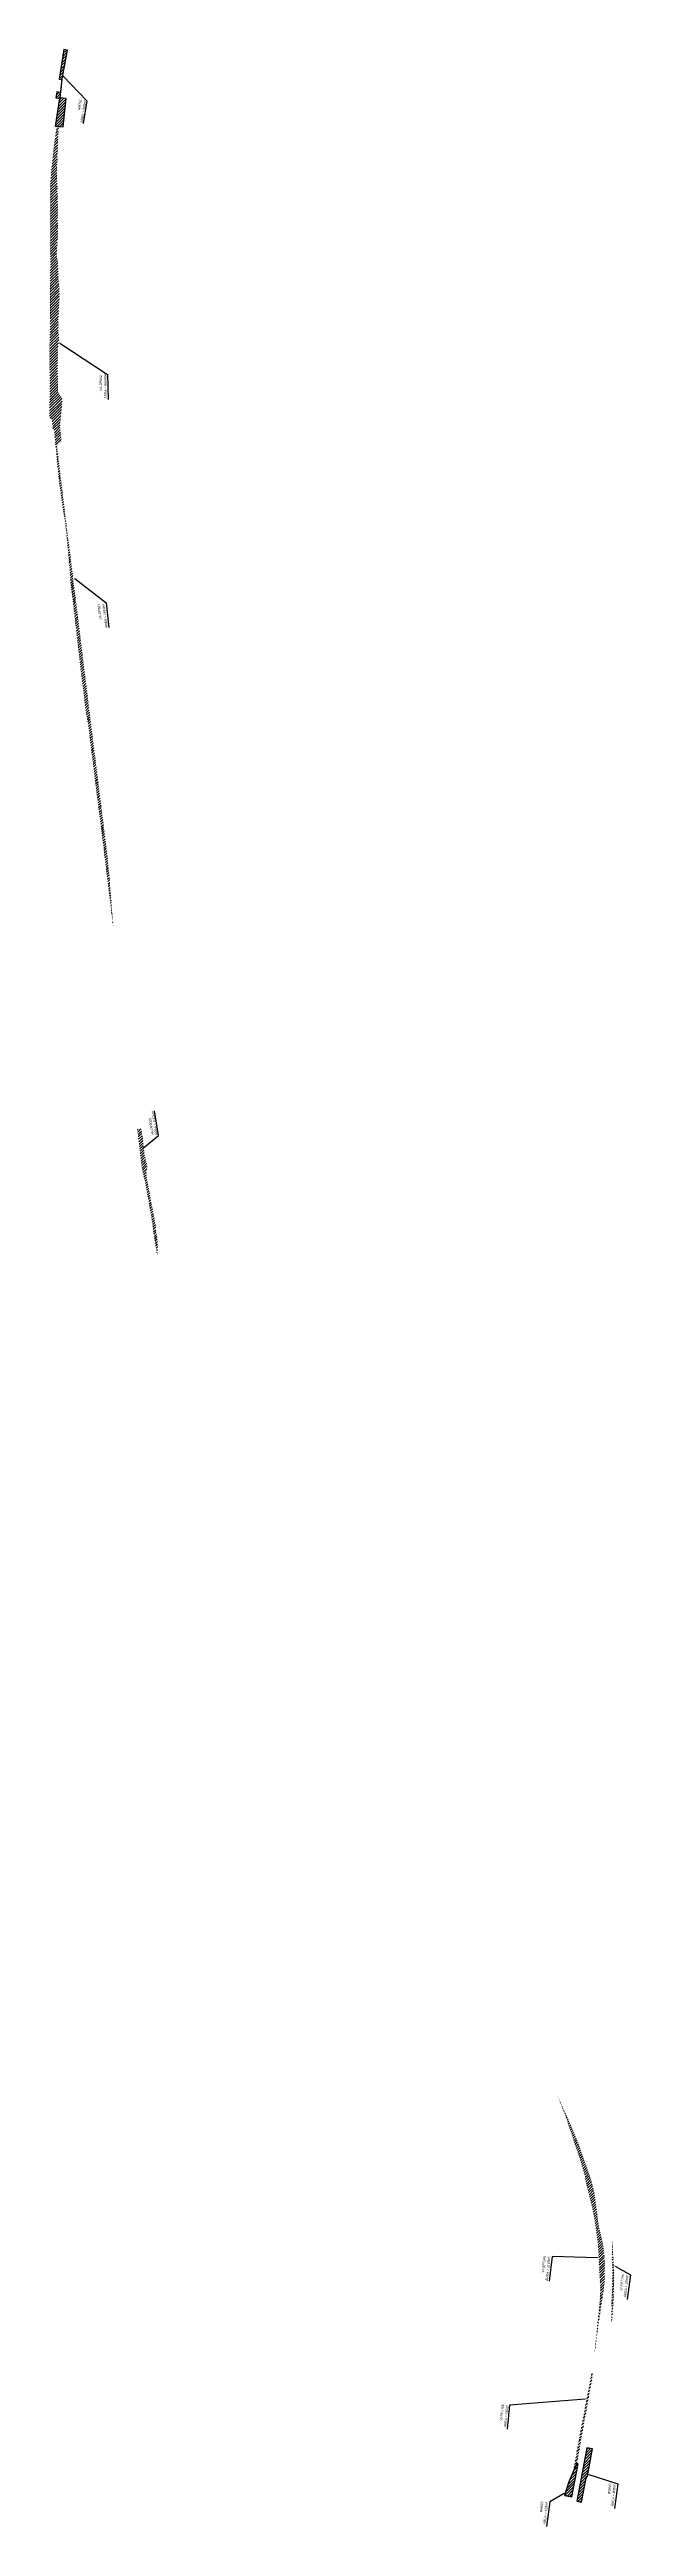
# Model space of a CAD drawing. Header units: metres. Extents: x 287051 to 328239, y 7396995 to 7466021.
# Drawn here: x 296133 to 297104, y 7452995 to 7457135 of the extents above; entities that cross this region are included whole.
import ezdxf

# ---------------------------------------------------------------- set-up
doc = ezdxf.new("R2010")
doc.units = ezdxf.units.M
doc.header["$LTSCALE"] = 10
for name, color, linetype in [('DESAPROPRIAÇÃO', 160, 'Continuous'), ('DESOCUPAÇÃO', 50, 'Continuous'), ('U-HZ-TEXTO-DESAP', 2, 'Continuous')]:
    doc.layers.add(name, color=color, linetype=linetype)
doc.styles.add('ARIAL', font='arial.ttf')
doc.styles.add('DIM', font='arial.ttf', dxfattribs={"width": 0.8})
doc.dimstyles.new('U-1_2000', dxfattribs={"dimscale": 2, "dimtxt": 1.5, "dimasz": 0.75, "dimexe": 0.75, "dimexo": 0.75, "dimgap": 0.25, "dimtad": 1, "dimzin": 4, "dimtxsty": 'DIM', "dimblk": 'ARCHTICK', "dimcen": 0.7, "dimdle": 0.75, "dimclrd": 256, "dimclre": 256, "dimclrt": 256, "dimaunit": 1, "dimadec": 3, "dimazin": 2, "dimtfac": 1, "dimtofl": 0, "dimtmove": 0, "dimatfit": 3, "dimldrblk": 'CLOSEDBLANK', "dimfxl": 0, "dimtolj": 1, "dimtzin": 0, "dimlwd": -1, "dimlwe": -1, "dimarcsym": 0})
pattern_1 = [(45, (0, 0), (-2.245064030267288, 2.245064030267288), [])]

# ---------------------------------------------------------------- blocks, each defined once
blk = doc.blocks.new('_ArchTick')
at = {"color": 0, "linetype": 'ByBlock', "const_width": 0.15}
blk.add_lwpolyline([(-0.5, -0.5), (0.5, 0.5)], dxfattribs=at)

msp = doc.modelspace()

# ---------------------------------------------------------------- hatches: boundary and pattern name
at = {"layer": 'DESAPROPRIAÇÃO', "transparency": 33554687}
h = msp.add_hatch(dxfattribs=at)
h.set_pattern_fill('ANSI31', color=256)
h.set_pattern_definition(pattern_1)
h.paths.add_polyline_path([(296148.139028713, 7457006.939703438), (296145.5746331419, 7457007.169269543), (296141.7131724214, 7456980.188492504), (296137.110690771, 7456938.417011025), (296135.0340109332, 7456917.175840581), (296134.778624574, 7456791.830011434), (296134.30218129, 7456716.591894928), (296134.1928437988, 7456676.998038888), (296133.7827016949, 7456629.236414078), (296133.5585573923, 7456575.580910618), (296133.4539080188, 7456519.095048581), (296137.1132514664, 7456519.242440061), (296139.3105063224, 7456498.814631853), (296141.0944348052, 7456499.554091612), (296148.1933083291, 7456425.847018418), (296152.4959081711, 7456390.364245702), (296155.4029936047, 7456369.821928633), (296157.1398143871, 7456360.597933992), (296159.0833526833, 7456350.276093643), (296161.6998291502, 7456326.795435742), (296162.5524070275, 7456318.000463418), (296163.9755678216, 7456318.176848566), (296155.5951392574, 7456388.392807837), (296145.3369469185, 7456473.547940612), (296153.1308344124, 7456480.533438792), (296151.4033987974, 7456495.928443904), (296150.3119076834, 7456509.034370858), (296154.0745445838, 7456540.343718087), (296154.19687196, 7456551.845480436), (296147.1148566282, 7456563.557135431), (296146.5519207086, 7456635.32720404), (296147.9365242848, 7456641.072275417), (296149.0068364331, 7456651.895043543), (296147.5191704219, 7456668.070980918), (296148.2873425324, 7456697.710763581), (296149.80062182, 7456725.861453922), (296149.5354378783, 7456734.207619305), (296147.4930294869, 7456758.130956984), (296147.4037365114, 7456778.448998809), (296145.9383463013, 7456785.265326614), (296144.7586248118, 7456788.603917327), (296146.6807912087, 7456820.047714405), (296146.489589716, 7456831.632189173), (296147.1675357859, 7456837.63763031), (296146.5158375537, 7456861.745805732), (296146.7699579035, 7456883.552005494), (296145.8107796744, 7456911.337284128), (296145.2335798046, 7456930.80140276), (296145.8028518897, 7456946.281781258), (296147.978734412, 7457002.780776538)])
h = msp.add_hatch(dxfattribs=at)
h.set_pattern_fill('ANSI31', color=256)
h.set_pattern_definition(pattern_1)
h.paths.add_polyline_path([(296165.7407152146, 7456307.0155041), (296201.2183069789, 7456017.084895017), (296213.9005548413, 7455915.203718735), (296217.1727132162, 7455889.199652769), (296219.1369749053, 7455873.5539816), (296220.8649838597, 7455859.117582044), (296227.6461816757, 7455804.154980534), (296227.8840777396, 7455802.84759816), (296232.7549537298, 7455757.626884631), (296236.1432084771, 7455713.075612553), (296236.9732830403, 7455702.408596064), (296238.1127384861, 7455688.872920086), (296239.255030074, 7455673.996393882), (296238.5026549665, 7455680.690032375), (296238.1736248156, 7455683.233908456), (296238.0527618928, 7455684.346615444), (296232.2986232164, 7455731.114363736), (296231.032524984, 7455742.38020308), (296229.5534188916, 7455753.426482384), (296226.5444681231, 7455777.882245449), (296224.3844728848, 7455796.271839623), (296222.0421951477, 7455816.423832423), (296219.5815288393, 7455835.009913396), (296217.3162435315, 7455852.920104666), (296216.5128340246, 7455859.607384047), (296216.1915209469, 7455861.81258127), (296207.5270609809, 7455930.317036141), (296206.0981275096, 7455943.177234779), (296204.1355439155, 7455957.186518369), (296202.2798569549, 7455971.803389926), (296200.0291892396, 7455991.644719586), (296197.8516488201, 7456009.004052312), (296193.8889346007, 7456029.411741796), (296191.7774917437, 7456048.091580079), (296190.5852784766, 7456058.111983581), (296189.0475917084, 7456070.280159935), (296188.9685851572, 7456070.810501605), (296182.0884161694, 7456128.698760672), (296181.7054762152, 7456132.677207479), (296179.6636886965, 7456149.099895064), (296177.4810598214, 7456170.6987768), (296175.0698329874, 7456190.226535903), (296172.8750445091, 7456210.708995822), (296170.5573016569, 7456229.626726353), (296168.5960044867, 7456244.12672065), (296167.4956775781, 7456262.764231687), (296165.2060667229, 7456288.06840397), (296163.5492774596, 7456306.927567125), (296162.5525940834, 7456317.998533797), (296163.9757015162, 7456318.176114713), (296163.9755678216, 7456318.176848566), (296164.5767064976, 7456314.877181333)])
h = msp.add_hatch(dxfattribs=at)
h.set_pattern_fill('ANSI31', color=256)
h.set_pattern_definition([(45, (-1007.992298242985, -138.5855413405225), (-2.245064030267288, 2.245064030267288), [])])
h.paths.add_polyline_path([(296295.6075050664, 7455271.403611271), (296295.1923611039, 7455273.987598467), (296294.3414401355, 7455276.278322947), (296293.841028428, 7455277.819947001), (296293.4785606586, 7455279.71137045), (296292.845483741, 7455281.892377308), (296292.4322887453, 7455283.290700223), (296292.3389738601, 7455284.959419389), (296291.9825012718, 7455287.240548661), (296291.6632063872, 7455289.006974058), (296291.5583170332, 7455290.463827401), (296291.6469490256, 7455292.812409321), (296291.0904563286, 7455295.551069279), (296290.5874966513, 7455297.323993668), (296290.3621051403, 7455299.070915084), (296289.9838740455, 7455301.135034442), (296289.6876726613, 7455302.899840132), (296289.5641809576, 7455304.178354184), (296289.8332744297, 7455306.423406086), (296289.3443697362, 7455309.182962541), (296289.1036247156, 7455310.380759673), (296289.3443332689, 7455312.152111455), (296289.1153689776, 7455314.7402241), (296288.8621513575, 7455317.196646672), (296288.1994109164, 7455319.542481831), (296286.9109354651, 7455324.236791106), (296287.1184698556, 7455326.476432628), (296286.4303861805, 7455329.270117612), (296285.9274874835, 7455331.243414459), (296280.9399355993, 7455330.7648536), (296280.0109352476, 7455330.675715039), (296280.4359183368, 7455327.259661185), (296282.2028048223, 7455312.69436917), (296284.8461449648, 7455290.29754231), (296286.0843721982, 7455278.891836019), (296288.4740456608, 7455262.398629668), (296293.6375456755, 7455239.972577247), (296300.1651918782, 7455204.459263791), (296304.9728935921, 7455175.851431494), (296307.2168431051, 7455159.273385554), (296313.0872706226, 7455121.173694779), (296313.9395736682, 7455141.71822402), (296313.2192979706, 7455143.813628961), (296312.6487387027, 7455145.320468536), (296313.3988323791, 7455148.065217367), (296312.6103059499, 7455151.07979135), (296312.283237625, 7455153.03629725), (296311.7670851071, 7455155.032509726), (296311.399900316, 7455156.95948457), (296310.9731672546, 7455158.702882519), (296310.8073577355, 7455160.275856385), (296310.6639221776, 7455162.158541563), (296310.5626186138, 7455163.781496483), (296310.7016608649, 7455165.709412333), (296310.6486658373, 7455168.067872143), (296310.461791836, 7455170.736954325), (296309.7608444056, 7455173.060411051), (296309.4279756882, 7455174.477544998), (296295.0120571781, 7455251.033910234, -0.103328988841804), (296296.5587490797, 7455267.169101878), (296296.3614069377, 7455268.124031001), (296295.7809238617, 7455269.834742094)])
h = msp.add_hatch(dxfattribs=at)
h.set_pattern_fill('ANSI31', color=256)
h.set_pattern_definition(pattern_1)
h.paths.add_polyline_path([(297026.3772259735, 7453607.101625926), (297016.6486317322, 7453635.602355255), (297000.7826474202, 7453673.242699451), (296994.356823086, 7453687.241385221), (296993.4975652793, 7453689.074698467), (296989.3729324327, 7453698.038383689), (296984.1337367622, 7453709.909582785), (296998.4613244358, 7453674.101461877), (296999.6971057039, 7453668.273408185), (297006.6740389823, 7453648.147217467), (297010.4432091245, 7453636.039391298), (297019.3531100627, 7453610.74011242), (297028.9124857489, 7453578.061676893), (297029.2332968522, 7453572.609135586), (297030.2757962642, 7453567.878284924), (297039.9295515453, 7453529.811406931), (297043.7770483023, 7453510.063532922), (297049.696075284, 7453468.317203334), (297050.850349161, 7453452.929252451), (297052.5018181236, 7453419.496587214), (297054.0408168264, 7453395.004063487), (297052.8064768476, 7453366.599818885), (297049.0353684198, 7453332.519666316), (297044.3037283806, 7453286.437776457), (297047.7845515278, 7453313.594780413), (297051.0328895955, 7453337.610872009), (297054.9818397429, 7453364.122306791), (297055.0473629481, 7453364.56219945), (297055.0695375336, 7453364.711069417), (297056.1990276737, 7453372.288418986), (297058.9022781684, 7453389.330702979), (297060.3167035376, 7453402.848482015), (297060.7687509473, 7453414.744547092), (297060.7573236921, 7453428.913347112), (297060.5682940605, 7453437.348202137), (297060.0702915645, 7453446.229837714), (297058.9628568917, 7453458.955121084), (297057.68349009, 7453466.772667363), (297056.3929744958, 7453473.687728474), (297053.7079141087, 7453484.599073803), (297051.3561471866, 7453494.192308292), (297049.6812790507, 7453505.145969095), (297048.2404868554, 7453516.578450286), (297046.654552332, 7453530.164859421), (297044.3084469772, 7453546.247379567), (297043.0494665662, 7453554.09942457), (297038.701429512, 7453571.935416622), (297033.963761346, 7453585.673292954), (297029.9342764308, 7453597.436622193)])
h = msp.add_hatch(dxfattribs=at)
h.set_pattern_fill('ANSI31', color=256)
h.set_pattern_definition(pattern_1)
h.paths.add_polyline_path([(297072.4776796511, 7453348.148651016), (297072.6482253698, 7453335.713841922), (297073.2779137735, 7453341.393313022), (297075.6229520821, 7453374.526247156), (297076.2032142257, 7453397.773490993), (297076.2126526794, 7453419.868661297), (297074.8936307521, 7453447.947591422), (297073.5392548316, 7453469.672958286), (297073.4436099773, 7453464.631583853), (297073.4636998421, 7453454.851590521), (297073.7088275732, 7453441.147939519), (297074.098327005, 7453429.430954278), (297074.3028851578, 7453416.713218658), (297073.9671093887, 7453405.99006878), (297073.7047625879, 7453397.611905957), (297072.9639457295, 7453373.229717913), (297072.7076457117, 7453360.010046264)])
h = msp.add_hatch(dxfattribs=at)
h.set_pattern_fill('ANSI31', color=256)
h.set_pattern_definition(pattern_1)
h.paths.add_polyline_path([(297040.0388966797, 7453243.517819494), (297041.0038365625, 7453252.620083856), (297039.3607015226, 7453251.718362127), (297031.1660448124, 7453208.412671327), (297023.493306517, 7453167.693575884), (297017.6764921845, 7453137.475983768), (297013.1946689972, 7453111.850577453), (297008.8893124739, 7453088.076723057), (297008.5423749738, 7453086.160960317), (297009.6218393585, 7453088.612385531), (297014.5681364895, 7453099.845250338), (297016.4088915624, 7453110.871506367), (297021.9968078047, 7453144.343528833), (297027.5623512249, 7453174.710555023), (297034.4732483518, 7453213.035208484)])
at = {"layer": 'DESOCUPAÇÃO'}
h = msp.add_hatch(dxfattribs=at)
h.set_pattern_fill('ANSI31', color=256)
h.set_pattern_definition(pattern_1)
h.paths.add_polyline_path([(296163.4967235194, 7457134.335012744), (296157.1291814735, 7457135.462622528), (296149.600710706, 7457085.904987955), (296153.9240993859, 7457085.387300567), (296152.5954972814, 7457074.291679086), (296151.3465376119, 7457063.861179472), (296145.7599527974, 7457064.705822864), (296144.0625854712, 7457054.726316839), (296149.8357475397, 7457053.854679782), (296142.8468230951, 7457007.414149805), (296145.55212042, 7457007.173890951), (296147.053015499, 7457007.00471603), (296149.2251449532, 7457006.877282381), (296151.2902656469, 7457006.712103151), (296155.8948377492, 7457006.320745336), (296160.9734218366, 7457053.517175958), (296151.0738020053, 7457054.839242306), (296154.5795048208, 7457086.29215566)])
h = msp.add_hatch(dxfattribs=at)
h.set_pattern_fill('ANSI31', color=256)
h.set_pattern_definition(pattern_1)
h.paths.add_polyline_path([(297006.2746562815, 7453044.014438158), (296993.7431608253, 7453046.339351026), (297006.2746562815, 7453044.014438158), (297016.704957759, 7453099.658859003), (297014.5681364895, 7453099.845250338), (297009.6218393585, 7453088.612385531), (297001.197876106, 7453069.481864688), (296993.7431608253, 7453046.339351026)])
h = msp.add_hatch(dxfattribs=at)
h.set_pattern_fill('ANSI31', color=256)
h.set_pattern_definition(pattern_1)
h.paths.add_polyline_path([(297031.1641125861, 7453126.030968066), (297014.6327301448, 7453036.985332992), (297022.284288307, 7453035.566712555), (297029.9095745622, 7453075.728888221), (297032.3547825936, 7453079.332977584), (297040.6905563134, 7453124.26356914)])

# ---------------------------------------------------------------- linework, layer by layer
at = {"layer": 'DESAPROPRIAÇÃO', "transparency": 33554687, "const_width": 0.25, "flags": 128}
for points in [[(296148.139028713, 7457006.939703438), (296145.5746331419, 7457007.169269543), (296141.7131724214, 7456980.188492504), (296137.110690771, 7456938.417011025), (296135.0340109332, 7456917.175840581), (296134.778624574, 7456791.830011434), (296134.30218129, 7456716.591894928), (296134.1928437988, 7456676.998038888), (296133.7827016949, 7456629.236414078), (296133.5585573923, 7456575.580910618), (296133.4539080188, 7456519.095048581), (296137.1132514664, 7456519.242440061), (296139.3105063224, 7456498.814631853), (296141.0944348052, 7456499.554091612), (296148.1933083291, 7456425.847018418), (296152.4959081711, 7456390.364245702), (296155.4029936047, 7456369.821928633), (296157.1398143871, 7456360.597933992), (296159.0833526833, 7456350.276093643), (296161.6998291502, 7456326.795435742), (296162.5524070275, 7456318.000463418), (296163.9755678216, 7456318.176848566), (296155.5951392574, 7456388.392807837), (296145.3369469185, 7456473.547940612), (296153.1308344124, 7456480.533438792), (296151.4033987974, 7456495.928443904), (296150.3119076834, 7456509.034370858), (296154.0745445838, 7456540.343718087), (296154.19687196, 7456551.845480436), (296147.1148566282, 7456563.557135431), (296146.5519207086, 7456635.32720404), (296147.9365242848, 7456641.072275417), (296149.0068364331, 7456651.895043543), (296147.5191704219, 7456668.070980918), (296148.2873425324, 7456697.710763581), (296149.80062182, 7456725.861453922), (296149.5354378783, 7456734.207619305), (296147.4930294869, 7456758.130956984), (296147.4037365114, 7456778.448998809), (296145.9383463013, 7456785.265326614), (296144.7586248118, 7456788.603917327), (296146.6807912087, 7456820.047714405), (296146.489589716, 7456831.632189173), (296147.1675357859, 7456837.63763031), (296146.5158375537, 7456861.745805732), (296146.7699579035, 7456883.552005494), (296145.8107796744, 7456911.337284128), (296145.2335798046, 7456930.80140276), (296145.8028518897, 7456946.281781258), (296147.978734412, 7457002.780776538)], [(297026.3772259735, 7453607.101625926), (297016.6486349338, 7453635.602347659), (297000.7826474202, 7453673.242699451), (296994.3567691905, 7453687.241502632), (296993.4975652793, 7453689.074698467), (296989.3729324327, 7453698.038383689), (296984.1337367622, 7453709.909582785), (296998.4613244358, 7453674.101461877), (296999.6971057039, 7453668.273408185), (297006.6740389823, 7453648.147217467), (297010.4432091245, 7453636.039391298), (297019.3531100627, 7453610.74011242), (297028.9124857489, 7453578.061676893), (297029.2332968522, 7453572.609135586), (297030.2757962642, 7453567.878284924), (297039.9295515453, 7453529.811406931), (297043.7770483023, 7453510.063532922), (297049.696075284, 7453468.317203334), (297050.850349161, 7453452.929252451), (297052.5018181236, 7453419.496587214), (297054.0408168264, 7453395.004063487), (297052.8064768476, 7453366.599818885), (297049.0353684198, 7453332.519666316), (297044.3037283806, 7453286.437776457), (297047.7845515278, 7453313.594780413), (297051.0328895955, 7453337.610872009), (297054.9818397429, 7453364.122306791), (297055.0473629481, 7453364.56219945), (297055.0695375336, 7453364.711069417), (297056.1990276737, 7453372.288418986), (297058.9022781684, 7453389.330702979), (297060.3262140107, 7453402.939374384), (297060.7687509473, 7453414.744547092), (297060.7573236921, 7453428.913347112), (297060.5682940605, 7453437.348202137), (297060.0703125137, 7453446.229608233), (297058.9628568917, 7453458.955121084), (297057.68349009, 7453466.772667363), (297056.3929744958, 7453473.687728474), (297053.7079141087, 7453484.599073803), (297051.3561471866, 7453494.192308292), (297049.6812790507, 7453505.145969095), (297048.2404868554, 7453516.578450286), (297046.654552332, 7453530.164859421), (297044.3084469772, 7453546.247379567), (297043.0494665662, 7453554.09942457), (297038.701429512, 7453571.935416622), (297033.9247315562, 7453585.787233141), (297029.9342764308, 7453597.436622193), (297026.3772259735, 7453607.101625926)], [(297072.4776796511, 7453348.148651016), (297072.6482253698, 7453335.713841922), (297073.2779137735, 7453341.393313022), (297075.6229520821, 7453374.526247156), (297076.2032142257, 7453397.773490993), (297076.2126526794, 7453419.868661297), (297074.8936307521, 7453447.947591422), (297073.5392548316, 7453469.672958286), (297073.4436099773, 7453464.631583853), (297073.4636998421, 7453454.851590521), (297073.7088275732, 7453441.147939519), (297074.098327005, 7453429.430954278), (297074.3028851578, 7453416.713218658), (297073.9671093887, 7453405.99006878), (297073.7047625879, 7453397.611905957), (297072.9639457295, 7453373.229717913), (297072.7076457117, 7453360.010046264)], [(297040.0388966797, 7453243.517819494), (297041.0038365625, 7453252.620083856), (297039.3607015226, 7453251.718362127), (297031.1660448124, 7453208.412671327), (297023.493306517, 7453167.693575884), (297017.6764921845, 7453137.475983768), (297013.1946689972, 7453111.850577453), (297008.8893124739, 7453088.076723057), (297008.5423749738, 7453086.160960317), (297009.6218393585, 7453088.612385531), (297014.5681364895, 7453099.845250338), (297016.4088915624, 7453110.871506367), (297021.9968078047, 7453144.343528833), (297027.5623512249, 7453174.710555023), (297034.4732483518, 7453213.035208484), (297040.0388966797, 7453243.517819494)]]:
    msp.add_lwpolyline(points, close=True, dxfattribs=at)
for points in [[(296165.7407152146, 7456307.0155041), (296201.2183069789, 7456017.084895017), (296213.9005548413, 7455915.203718735), (296217.1727132162, 7455889.199652769), (296219.1369749053, 7455873.5539816), (296220.8649838597, 7455859.117582044), (296227.6461816757, 7455804.154980534), (296227.8840777396, 7455802.84759816), (296232.7549537298, 7455757.626884631), (296236.1432084771, 7455713.075612553), (296236.9732830403, 7455702.408596064), (296238.1127384861, 7455688.872920086), (296239.3272969304, 7455674.004516786), (296238.5026549665, 7455680.690032375), (296238.242559323, 7455683.242824586), (296238.0989532417, 7455684.35310604, -0.0008683139518889837), (296236.8796292936, 7455693.780233026), (296232.3680292924, 7455731.148148351), (296231.1035576554, 7455742.366714047), (296229.6214260417, 7455753.435588598), (296226.6157615625, 7455777.890619396), (296224.4560126102, 7455796.280154726), (296222.110473546, 7455816.432872002), (296219.6494905722, 7455835.019017188), (296217.3896865474, 7455852.906309244), (296216.5834009498, 7455859.582561854), (296216.2570792591, 7455861.822133587), (296213.5615943206, 7455880.321461238), (296211.5701785341, 7455896.310203997, 0.007726898814404793), (296207.9798691879, 7455926.90362708), (296206.1478550766, 7455943.307413594), (296204.204922, 7455957.195326273), (296202.3520378025, 7455971.811577639), (296200.0935815122, 7455991.695646417), (296197.9213328352, 7456009.012793418), (296193.961266684, 7456029.419917727), (296191.8485759629, 7456048.100037578), (296190.6563626956, 7456058.12044108), (296189.1123426495, 7456070.289806073), (296189.0333360976, 7456070.820147743), (296187.7311770378, 7456079.561058386), (296185.1503237174, 7456101.982253106), (296183.7916294903, 7456111.799702371), (296182.1643304253, 7456128.706067694), (296181.7754203947, 7456132.685903447), (296179.7595552857, 7456148.900089575), (296177.5511682777, 7456170.707433574), (296175.1434511174, 7456190.23442442), (296172.9486626408, 7456210.716884338), (296170.6535041173, 7456229.423950817), (296168.6922792816, 7456243.923410316), (296167.5729022638, 7456262.77121925), (296165.2838628198, 7456288.075238406), (296163.6250926568, 7456306.934916592), (296162.5524070275, 7456318.000463418), (296163.9757015162, 7456318.176114713), (296163.9755678216, 7456318.176848566), (296164.5767064976, 7456314.877181333)], [(296295.6075050664, 7455271.403611271), (296295.1923611039, 7455273.987598467), (296294.3414401355, 7455276.278322947), (296293.841028428, 7455277.819947001), (296293.4785606586, 7455279.71137045), (296292.845483741, 7455281.892377308), (296292.4322887453, 7455283.290700223), (296292.3389738601, 7455284.959419389), (296291.9825012718, 7455287.240548661), (296291.6632063872, 7455289.006974058), (296291.5583170332, 7455290.463827401), (296291.6469490256, 7455292.812409321), (296291.0904563286, 7455295.551069279), (296290.5874966513, 7455297.323993668), (296290.3621051403, 7455299.070915084), (296289.9838740455, 7455301.135034442), (296289.6876726613, 7455302.899840132), (296289.5641809576, 7455304.178354184), (296289.8332744297, 7455306.423406086), (296289.3443697362, 7455309.182962541), (296289.1036247156, 7455310.380759673), (296289.3443332689, 7455312.152111455), (296289.1153689776, 7455314.7402241), (296288.8621513575, 7455317.196646672), (296288.1994109164, 7455319.542481831), (296286.9109354651, 7455324.236791106), (296287.1184698556, 7455326.476432628), (296286.4303861805, 7455329.270117612), (296285.9274874835, 7455331.243414459), (296280.9399355993, 7455330.7648536), (296280.0109352476, 7455330.675715039), (296280.4359183368, 7455327.259661185), (296282.2028048223, 7455312.69436917), (296284.8461449648, 7455290.29754231), (296286.0843721982, 7455278.891836019), (296288.4740456608, 7455262.398629668), (296293.6375456755, 7455239.972577247), (296300.1651918782, 7455204.459263791), (296304.9728935921, 7455175.851431494), (296307.2168431051, 7455159.273385554), (296313.0872706226, 7455121.173694779), (296313.9395736682, 7455141.71822402), (296313.2192979706, 7455143.813628961), (296312.6487387027, 7455145.320468536), (296313.3988323791, 7455148.065217367), (296312.6103059499, 7455151.07979135), (296312.283237625, 7455153.03629725), (296311.7670851071, 7455155.032509726), (296311.399900316, 7455156.95948457), (296310.9731672546, 7455158.702882519), (296310.8073577355, 7455160.275856385), (296310.6639221776, 7455162.158541563), (296310.5626186138, 7455163.781496483), (296310.7016608649, 7455165.709412333), (296310.6486658373, 7455168.067872143), (296310.461791836, 7455170.736954325), (296309.7608444056, 7455173.060411051), (296309.4279756882, 7455174.477544998), (296295.0120571781, 7455251.033910234, -0.103328988841804), (296296.5587490797, 7455267.169101878), (296296.3614069377, 7455268.124031001), (296295.7809238617, 7455269.834742094), (296295.6075050664, 7455271.403611271)]]:
    msp.add_lwpolyline(points, format="xyb", close=True, dxfattribs=at)
msp.add_lwpolyline([(296304.9547360535, 7455216.011308223), (296304.9537009873, 7455216.011175438)], dxfattribs=at)
at = {"layer": 'DESOCUPAÇÃO', "flags": 128}
msp.add_lwpolyline([(296163.4967235194, 7457134.335012744), (296157.1291814735, 7457135.462622528), (296149.600710706, 7457085.904987955), (296153.9240993859, 7457085.387300567), (296152.5954972814, 7457074.291679086), (296151.3465376119, 7457063.861179472), (296145.7599527974, 7457064.705822864), (296144.0625854712, 7457054.726316839), (296149.8357475397, 7457053.854679782), (296142.8468230951, 7457007.414149805), (296145.55212042, 7457007.173890951), (296147.053015499, 7457007.00471603), (296149.2251449532, 7457006.877282381), (296151.2902656469, 7457006.712103151), (296155.8948377492, 7457006.320745336), (296160.9734218366, 7457053.517175958), (296151.0738020053, 7457054.839242306), (296154.5795048208, 7457086.29215566), (296163.4967235194, 7457134.335012744)], dxfattribs=at)
for points in [[(297006.2746562815, 7453044.014438158), (296993.7431608253, 7453046.339351026), (297006.2746562815, 7453044.014438158), (297016.704957759, 7453099.658859003), (297014.5681364895, 7453099.845250338), (297009.6218393585, 7453088.612385531), (297001.197876106, 7453069.481864688), (296993.7431608253, 7453046.339351026)], [(297031.1641125861, 7453126.030968066), (297014.6327301448, 7453036.985332992), (297022.284288307, 7453035.566712555), (297029.9095745622, 7453075.728888221), (297032.3547825936, 7453079.332977584), (297040.6905563134, 7453124.26356914)]]:
    msp.add_lwpolyline(points, close=True, dxfattribs=at)
at = {"layer": 'U-HZ-TEXTO-DESAP', "linetype": 'Continuous', "lineweight": -3}
for points in [[(296156.1347139867, 7457090.768044773), (296195.5913632712, 7457049.650372315), (296189.6724513521, 7457011.972899506)], [(296150.5965241434, 7456644.738053495), (296230.1471400628, 7456592.344638709), (296231.0567647623, 7456550.426223684)], [(296175.4916742246, 7456251.39389025), (296228.1217490798, 7456210.461642755), (296232.6397088617, 7456169.162994595)], [(297048.1648467733, 7453444.014748335), (296973.3997358466, 7453446.091546416), (296968.0002153656, 7453404.89888349)], [(297078.2920052705, 7453429.846787507), (297103.9848518167, 7453415.446457335), (297098.5853313357, 7453374.253794408)], [(297028.2508162046, 7453207.704545517), (296902.0912796819, 7453197.631002348), (296897.936905238, 7453157.128846303)], [(296992.9687715659, 7453049.756422779), (296969.3693302592, 7453035.913108584), (296963.9698097782, 7452994.720445657)], [(297033.0248229596, 7453081.928094875), (297082.920305443, 7453066.173522117), (297077.520784962, 7453024.98085919)]]:
    msp.add_lwpolyline(points, dxfattribs=at)
for points in [[(296150.2380705732, 7456644.389469162), (296148.5050181372, 7456646.888774916), (296150.9549777133, 7456645.08663783)], [(296175.1847144554, 7456250.999205945), (296173.1235683984, 7456253.235648865), (296175.7986339938, 7456251.788574554)], [(297048.1800428357, 7453444.514517361), (297051.1634609313, 7453443.92357196), (297048.1496507108, 7453443.514979308)], [(297078.0475441789, 7453429.410623806), (297075.6750230604, 7453431.313554057), (297078.5364663622, 7453430.282951209)], [(297028.1327952361, 7453208.190416951), (297031.1660448126, 7453208.412671327), (297028.3688371731, 7453207.218674081)], [(296992.7157872557, 7453050.187698721), (296995.5564272223, 7453051.27432864), (296993.221755876, 7453049.325146836)], [(297032.8742737455, 7453081.451298341), (297030.1640437599, 7453082.831390159), (297033.1753721737, 7453082.404891408)]]:
    msp.add_solid(points, dxfattribs=at)

# ---------------------------------------------------------------- texts
at = {"layer": 'U-HZ-TEXTO-DESAP', "style": 'ARIAL'}
for s, rotation, p in [('RM701', 80.95170618392308, (296184.3570141063, 7457034.356910544)), ('ÁREA = 940m²', 80.95170618392308, (296188.7383031833, 7457013.059058449)), ('VA-DP802', 90.95162347885271, (296221.2012267766, 7456564.6905051)), ('ÁREA = 6804m²', 90.95162347885271, (296229.0886431708, 7456552.039401268)), ('VA-DP801', 98.15046681515437, (296220.9706865345, 7456182.803660253)), ('ÁREA = 2681m²', 98.15046681515437, (296230.7050553448, 7456168.979982159)), ('VA-DP800b', 99.2129948703191, (296307.7087486542, 7455320.604373206)), ('ÁREA = 1003m²', 99.2129948703191, (296314.0908428768, 7455321.223556069)), ('VI-DP714a', 84.43955507846884, (296959.7273269568, 7453419.20334743)), ('ÁREA = 2155m²', 84.43955507846884, (296966.0745978797, 7453405.179908265)), ('VI-DP714d', 84.43955507846884, (297090.3312858701, 7453388.723650082)), ('ÁREA = 229m²', 84.43955507846884, (297096.9635600066, 7453377.627707519)), ('VI-DP712b', 84.1113776131744, (296889.8139377526, 7453171.473462306)), ('ÁREA = 445m²', 84.1113776131744, (296896.3996241941, 7453160.505274799)), ('RM602', 84.43955507846884, (297070.1592913049, 7453048.618830378)), ('ÁREA = 800m²', 84.43955507846884, (297075.8990136329, 7453028.3547723)), ('RM603', 84.43955507846884, (296956.6043503992, 7453018.317681734)), ('ÁREA = 429m²', 84.43955507846884, (296962.348038449, 7452998.094358767))]:
    msp.add_text(s, height=4, rotation=rotation, dxfattribs=at).set_placement(p)

# ---------------------------------------------------------------- leaders
at = {"layer": 'U-HZ-TEXTO-DESAP', "color": 2, "linetype": 'Continuous', "lineweight": -3}
msp.add_leader([(296290.0848444138, 7455299.144487433), (296315.211178395, 7455320.110524164), (296308.4945769282, 7455361.109031027)], dimstyle='U-1_2000', override={"dimscale": 1, "dimasz": 3}, dxfattribs=at)

doc.saveas('drawing.dxf')
